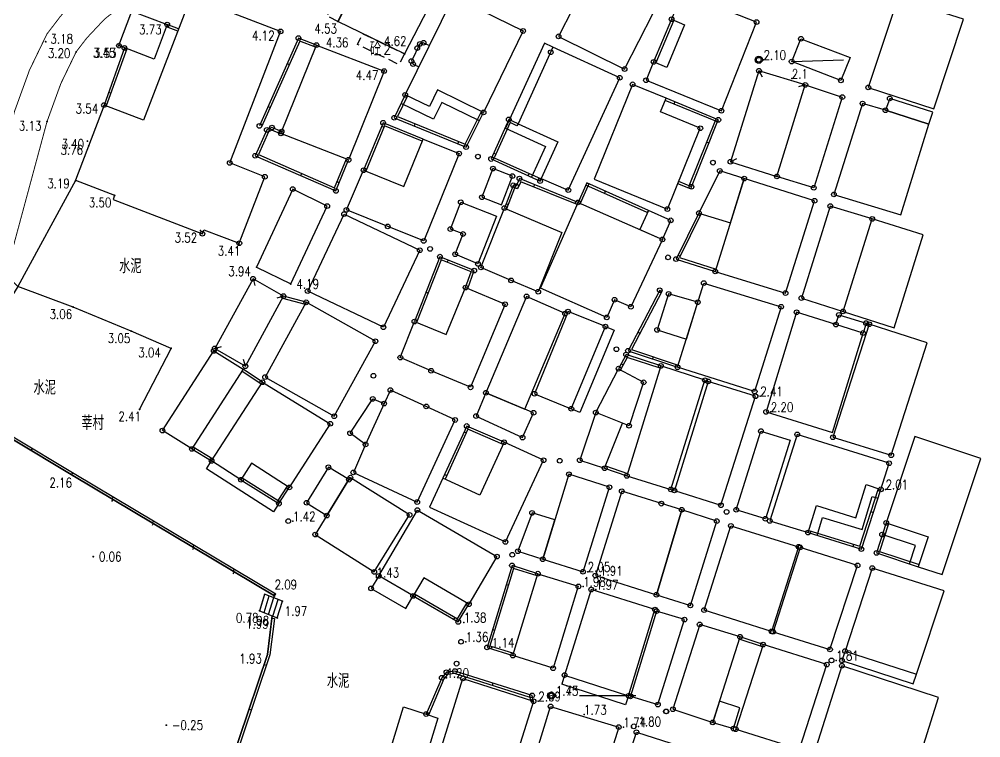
# Model space of a CAD drawing. Extents: x 500064 to 501389, y 2542464 to 2545400.
# Drawn here: x 500817.5 to 500919.6, y 2544256.6 to 2544332.9 of the extents above; entities that cross this region are included whole.
import ezdxf
from ezdxf.enums import TextEntityAlignment as Align

# ---------------------------------------------------------------- set-up
doc = ezdxf.new("R2010")
doc.units = 0
doc.header["$LTSCALE"] = 0.5
doc.linetypes.add('X2', pattern=[10, 8, -2])
doc.linetypes.add('X5', pattern=[3, 2, -1])
doc.layers.get('0').update_dxf_attribs({"linetype": 'CONTINUOUS', "lineweight": 5})
doc.layers.add('GCD', color=8, linetype='CONTINUOUS')
doc.layers.add('地形图', color=8, linetype='CONTINUOUS')
doc.styles.add('HZ', font='romans.shx', dxfattribs={"width": 0.8, "bigfont": 'hztxt.shx'})
doc.linetypes.add('10421', pattern='A,2,[150,AAA.SHX,S=1,R=0,X=0,Y=1],1e-11', length=2)
doc.linetypes.add('10422', pattern='A,2,[150,AAA.SHX,S=1,R=0,X=0,Y=1],2,[177,AAA.SHX,S=1,R=0,X=0,Y=0.8],1e-09', length=4)
doc.linetypes.add('1161', pattern='A,0,[149,AAA.SHX,S=0.15,R=0,X=0,Y=0],-1.6', length=1.6)

# ---------------------------------------------------------------- blocks, each defined once
blk = doc.blocks.new('GC200')
at = {"linetype": 'Continuous', "const_width": 0.2, "flags": 128}
blk.add_lwpolyline([(-0.1, 0, 1), (0.1, 0, 1)], format="xyb", close=True, dxfattribs=at)
blk = doc.blocks.new('A501')
for radius in [0.00075, 0.000014]:
    blk.add_circle((0, 0), radius)

msp = doc.modelspace()

# ---------------------------------------------------------------- linework, layer by layer
at = {"layer": '地形图', "linetype": 'Continuous'}
for p, q in [((500886.75, 2544332.94), (500886.98, 2544332.84)), ((500834.4, 2544331.92), (500834.31, 2544331.68)), ((500828.65, 2544329.9), (500828.89, 2544329.82)), ((500849.04, 2544330.2), (500848.95, 2544329.97)), ((500899.51, 2544328.45), (500905.02, 2544328.64)), ((500845.93, 2544328.24), (500846.16, 2544328.14)), ((500826.97, 2544325.19), (500827.2, 2544325.11)), ((500858.47, 2544324.91), (500858.7, 2544324.8)), ((500843.9, 2544323.67), (500844.13, 2544323.57)), ((500887.1, 2544324.17), (500887.01, 2544323.94)), ((500866.77, 2544322.99), (500866.54, 2544323.1)), ((500891.72, 2544322.26), (500891.62, 2544322.03)), ((500855.96, 2544321.57), (500856.2, 2544321.48)), ((500859.45, 2544321.61), (500859.54, 2544321.84)), ((500870.45, 2544321.85), (500870.34, 2544321.63)), ((500845.34, 2544321.01), (500845.24, 2544320.78)), ((500860.37, 2544320.21), (500860.28, 2544319.98)), ((500864.07, 2544319.71), (500864.17, 2544319.95)), ((500890.73, 2544319.79), (500890.5, 2544319.88)), ((500842.8, 2544318.33), (500842.9, 2544318.56)), ((500867.87, 2544318.72), (500868.09, 2544318.62)), ((500847.39, 2544316.33), (500847.49, 2544316.56)), ((500854.06, 2544316.95), (500854.29, 2544316.85)), ((500871.53, 2544316.32), (500871.63, 2544316.55)), ((500851.46, 2544315.58), (500851.23, 2544315.67)), ((500872.19, 2544315.36), (500872.09, 2544315.13)), ((500872.79, 2544315.75), (500872.56, 2544315.85)), ((500877.75, 2544315.56), (500877.98, 2544315.46)), ((500888.87, 2544315.15), (500888.64, 2544315.24)), ((500888.87, 2544315.15), (500888.78, 2544314.92)), ((500879.72, 2544314.68), (500879.62, 2544314.45)), ((500869.19, 2544313.34), (500869.42, 2544313.25)), ((500876.82, 2544313.48), (500876.73, 2544313.25)), ((500884.29, 2544312.64), (500884.18, 2544312.41)), ((500889.66, 2544312.36), (500889.88, 2544312.25)), ((500887.44, 2544307.88), (500887.67, 2544307.77)), ((500863.04, 2544307.36), (500862.94, 2544307.13)), ((500860.68, 2544303.95), (500860.91, 2544303.86)), ((500865.11, 2544304.34), (500864.88, 2544304.43)), ((500885.5, 2544304.15), (500885.72, 2544304.03)), ((500847.95, 2544302.87), (500847.88, 2544302.63)), ((500883.18, 2544299.72), (500883.4, 2544299.61)), ((500884.74, 2544296.86), (500884.82, 2544297.09)), ((500881.4, 2544296.33), (500881.62, 2544296.22)), ((500885.62, 2544296.12), (500885.54, 2544295.88)), ((500843.31, 2544294.38), (500843.17, 2544294.17)), ((500864.72, 2544289.12), (500864.95, 2544289.02)), ((500835.81, 2544287.29), (500835.94, 2544287.5)), ((500868.97, 2544288), (500868.87, 2544287.77)), ((500818.75, 2544287.12), (500818.88, 2544287.33)), ((500879.65, 2544285.25), (500879.73, 2544285.49)), ((500823.04, 2544284.54), (500823.16, 2544284.76)), ((500862.65, 2544284.57), (500862.88, 2544284.47)), ((500841.02, 2544284.02), (500841.15, 2544284.23)), ((500827.42, 2544281.93), (500827.29, 2544281.71)), ((500827.33, 2544281.98), (500827.46, 2544282.2)), ((500845.18, 2544281.67), (500844.97, 2544281.81)), ((500908.18, 2544280.54), (500907.94, 2544280.61)), ((500831.71, 2544279.37), (500831.58, 2544279.15)), ((500831.62, 2544279.42), (500831.75, 2544279.63)), ((500909.55, 2544279.43), (500909.79, 2544279.35)), ((500901.25, 2544278.4), (500901.32, 2544278.64)), ((500836, 2544276.8), (500835.87, 2544276.59)), ((500835.92, 2544276.85), (500836.04, 2544277.07)), ((500906.03, 2544276.93), (500906.1, 2544277.17)), ((500840.3, 2544274.24), (500840.17, 2544274.02)), ((500840.21, 2544274.29), (500840.34, 2544274.51)), ((500872.56, 2544274.04), (500872.48, 2544273.8)), ((500869.19, 2544272.89), (500869.43, 2544272.81)), ((500843.02, 2544270.09), (500843.57, 2544271.87)), ((500843.48, 2544269.9), (500844.03, 2544271.68)), ((500845.42, 2544271.12), (500843.54, 2544271.88)), ((500843.95, 2544269.72), (500844.5, 2544271.5)), ((500844.41, 2544269.53), (500844.96, 2544271.31)), ((500844.5, 2544271.73), (500844.63, 2544271.94)), ((500844.59, 2544271.68), (500844.72, 2544271.89)), ((500844.88, 2544269.34), (500845.42, 2544271.12)), ((500859.31, 2544271.68), (500859.44, 2544271.9)), ((500842.99, 2544270.1), (500844.88, 2544269.34)), ((500844.32, 2544269.31), (500844.57, 2544269.28)), ((500863.64, 2544269.18), (500863.76, 2544269.39)), ((500867.74, 2544268.1), (500867.98, 2544268.03)), ((500896.48, 2544266.5), (500896.4, 2544266.26)), ((500843.49, 2544264.4), (500843.73, 2544264.32)), ((500862.99, 2544263.58), (500863.03, 2544263.33)), ((500867.79, 2544262.41), (500867.71, 2544262.17)), ((500876.96, 2544261.08), (500882.96, 2544261.08)), ((500872.1, 2544260.48), (500871.86, 2544260.42)), ((500841.9, 2544259.66), (500842.13, 2544259.58)), ((500860.74, 2544259.22), (500860.97, 2544259.13))]:
    msp.add_line(p, q, dxfattribs=at)
at = {"layer": '地形图'}
for p, q in [((500896.04, 2544327.48), (500896.39, 2544326.82)), ((500900.96, 2544325.97), (500900.23, 2544325.78)), ((500893.01, 2544317.81), (500893.68, 2544318.16)), ((500842.31, 2544305.38), (500842.51, 2544304.66)), ((500845.54, 2544303.53), (500844.82, 2544303.33)), ((500838.24, 2544297.97), (500838.96, 2544298.17)), ((500841.49, 2544296.08), (500841.29, 2544296.8))]:
    msp.add_line(p, q, dxfattribs=at)
at = {"layer": '地形图', "linetype": 'Continuous', "flags": 128}
for points in [[(500858.41, 2544329.26), (500851.33, 2544332.7), (500855.83, 2544341.51), (500862.84, 2544337.93)], [(500842.99, 2544270.1), (500844.88, 2544269.34), (500845.42, 2544271.12), (500843.54, 2544271.88)]]:
    msp.add_lwpolyline(points, close=True, dxfattribs=at)
at = {"layer": '地形图', "linetype": 'X2', "const_width": 0.1, "flags": 128}
msp.add_lwpolyline([(500812.72, 2544307.25), (500816.98, 2544323.17), (500818.56, 2544327.53), (500820.42, 2544331.38), (500821.88, 2544333.29), (500824.08, 2544335.63), (500825.7, 2544336.91), (500827.78, 2544338.09), (500830.85, 2544339.5)], dxfattribs=at)
at = {"layer": '地形图', "linetype": 'Continuous'}
for points in [[(500881.77, 2544327.66), (500886.31, 2544336.6), (500879.3, 2544340.07), (500874.76, 2544331.13)], [(500886.75, 2544332.94), (500888.12, 2544332.37), (500886.24, 2544327.83), (500884.85, 2544328.41), (500884.04, 2544326.46), (500892.05, 2544323.23), (500895.78, 2544332.65), (500887.93, 2544335.74)], [(500827.46, 2544313.79), (500836.93, 2544310.16), (500837.09, 2544310.58), (500840.85, 2544309.15), (500843.56, 2544316.21), (500839.83, 2544317.68), (500845.23, 2544331.66), (500835.71, 2544335.34), (500830.68, 2544322.22), (500826.48, 2544323.83), (500823.45, 2544315.85), (500827.6, 2544314.26)], [(500910.77, 2544335.18), (500907.65, 2544325.71), (500914.62, 2544323.44), (500917.75, 2544332.97)], [(500828.07, 2544330.14), (500829.44, 2544333.82), (500833.19, 2544332.38), (500831.82, 2544328.7)], [(500899.51, 2544328.45), (500900.5, 2544330.87), (500905.73, 2544328.87), (500904.74, 2544326.45)], [(500845.26, 2544320.82), (500849.04, 2544330.2), (500856.23, 2544327.44), (500852.45, 2544318.01)], [(500900.96, 2544325.97), (500896.04, 2544327.48), (500893.01, 2544317.81), (500897.95, 2544316.24)], [(500889.81, 2544321.36), (500885.58, 2544323.11), (500886.18, 2544324.56), (500882.62, 2544326.03), (500878.52, 2544315.95), (500886.32, 2544312.78)], [(500901.86, 2544315.04), (500897.95, 2544316.24), (500900.96, 2544325.97), (500904.89, 2544324.67)], [(500914.51, 2544323.06), (500909.92, 2544324.53), (500909.47, 2544323.28), (500914.07, 2544321.81)], [(500914.07, 2544321.81), (500909.47, 2544323.28), (500907.04, 2544323.99), (500904, 2544314.33), (500911.09, 2544312.15)], [(500868.68, 2544313.24), (500869.85, 2544316.28), (500867.79, 2544317.08), (500866.62, 2544314.04)], [(500894.48, 2544316.02), (500891.88, 2544316.84), (500889.66, 2544312.36), (500893.01, 2544311.31)], [(500894.48, 2544316.02), (500891.4, 2544306.16), (500898.86, 2544303.85), (500901.94, 2544313.66)], [(500846.52, 2544314.9), (500842.68, 2544306.61), (500846.31, 2544304.82), (500850.18, 2544313.1)], [(500863.78, 2544307.98), (500864.61, 2544310.13), (500863.27, 2544310.65), (500864.37, 2544313.5), (500868.15, 2544312.04), (500866.19, 2544306.95)], [(500882.43, 2544302.4), (500880.7, 2544303.14), (500879.88, 2544301.27), (500872.82, 2544304.36), (500876.82, 2544313.48), (500885.79, 2544309.55)], [(500908.06, 2544311.73), (500903.61, 2544313.1), (500900.54, 2544303.32), (500904.97, 2544301.91)], [(500856.15, 2544300.22), (500848.11, 2544304.07), (500851.98, 2544312.25), (500860.02, 2544308.41)], [(500869.72, 2544305.2), (500866.51, 2544306.58), (500869.01, 2544312.88), (500875.09, 2544310.3), (500872.59, 2544304)], [(500885.79, 2544309.55), (500886.66, 2544311.58), (500884.29, 2544312.64), (500883.39, 2544310.6)], [(500895.58, 2544293.4), (500887.39, 2544295.97), (500890.18, 2544304.91), (500898.39, 2544302.4)], [(500859.45, 2544300.83), (500862.8, 2544299.44), (500864.88, 2544304.44), (500869.08, 2544302.66), (500865.41, 2544293.84), (500861.22, 2544295.6), (500857.95, 2544297)], [(500843.59, 2544294.92), (500850.93, 2544290.76), (500855.3, 2544298.74), (500847.95, 2544302.87)], [(500875.45, 2544301.68), (500871.35, 2544303.5), (500867.04, 2544293.26), (500871.17, 2544291.52)], [(500889.53, 2544302.88), (500886.43, 2544303.76), (500885.22, 2544299.94), (500888.33, 2544298.97)], [(500872.2, 2544293.15), (500876.11, 2544291.56), (500879.73, 2544300.29), (500875.77, 2544301.88)], [(500896.79, 2544291.23), (500903.85, 2544289.03), (500907.1, 2544299.61), (500904.21, 2544300.51), (500900.04, 2544301.81)], [(500910.08, 2544286.62), (500913.89, 2544298.56), (500907.75, 2544300.54), (500903.89, 2544288.53)], [(500832.69, 2544289.24), (500838.14, 2544297.71), (500841.26, 2544295.76), (500835.81, 2544287.29)], [(500878.71, 2544291.16), (500881.12, 2544295.82), (500883.79, 2544294.37), (500882.24, 2544289.76), (500878.71, 2544291.16)], [(500882.01, 2544284.43), (500886.68, 2544282.99), (500890.3, 2544294.59), (500885.62, 2544296.12)], [(500887.05, 2544282.89), (500892, 2544281.31), (500895.66, 2544292.89), (500890.65, 2544294.46)], [(500852.61, 2544288.96), (500855.02, 2544292.61), (500856.23, 2544292.11), (500854.26, 2544287.77)], [(500856.89, 2544293.55), (500856.23, 2544292.11), (500854.26, 2544287.77), (500852.96, 2544284.8), (500859.74, 2544281.64), (500863.77, 2544290.37), (500860.71, 2544291.81)], [(500872.1, 2544291.13), (500867.04, 2544293.26), (500865.99, 2544290.78), (500870.93, 2544288.5)], [(500878.71, 2544291.16), (500877.01, 2544286.1), (500879.65, 2544285.25), (500881.55, 2544290.03)], [(500899.34, 2544288.23), (500896.72, 2544279.87), (500893.63, 2544280.83), (500896.25, 2544289.19)], [(500901.25, 2544278.4), (500902.13, 2544281.27), (500906.32, 2544279.98), (500907.41, 2544283.5), (500908.98, 2544283), (500909.86, 2544285.77), (500900.1, 2544288.83), (500897.19, 2544279.65)], [(500915.5, 2544273.97), (500919.59, 2544286.27), (500912.6, 2544288.6), (500909.55, 2544279.43), (500914.02, 2544277.94), (500912.96, 2544274.76)], [(500850.32, 2544285.34), (500848, 2544281.57), (500850.14, 2544280.21), (500852.49, 2544284.03)], [(500873.07, 2544275.58), (500877.35, 2544274.25), (500880.15, 2544283.23), (500875.86, 2544284.6)], [(500852.65, 2544284.24), (500852.49, 2544284.03), (500850.14, 2544280.21), (500848.92, 2544278.2), (500855.18, 2544274.23), (500858.93, 2544280.29)], [(500887.83, 2544280.83), (500885.67, 2544281.48), (500881.47, 2544282.79), (500878.66, 2544273.83), (500885.15, 2544271.8)], [(500855.66, 2544273.81), (500859.76, 2544280.8), (500868.21, 2544275.85), (500865.24, 2544270.79), (500860.44, 2544273.61), (500859.31, 2544271.68)], [(500871.94, 2544280.5), (500870.43, 2544276.43), (500873.07, 2544275.58), (500874.36, 2544279.75)], [(500888.76, 2544270.67), (500891.55, 2544279.62), (500887.83, 2544280.83), (500885.15, 2544271.8)], [(500890.21, 2544270.17), (500893.05, 2544279.12), (500900.25, 2544276.9), (500897.37, 2544267.91)], [(500900.41, 2544276.83), (500897.54, 2544267.87), (500903.58, 2544265.99), (500906.51, 2544274.91)], [(500908.06, 2544274.64), (500905.19, 2544265.82), (500912.77, 2544263.38), (500915.69, 2544272.21)], [(500869.9, 2544265.34), (500872.56, 2544274.04), (500876.84, 2544272.7), (500874.18, 2544264)], [(500878.22, 2544272.35), (500875.4, 2544263.26), (500882.19, 2544261.06), (500884.99, 2544270.22)], [(500885.17, 2544270.06), (500882.41, 2544261.01), (500885.3, 2544260.13), (500888.12, 2544269.17)], [(500889.74, 2544268.65), (500886.89, 2544259.63), (500891.13, 2544258.24), (500894.03, 2544267.33)], [(500896.48, 2544266.5), (500893.57, 2544257.52), (500900.34, 2544255.39), (500903.24, 2544264.39)], [(500913.11, 2544254.57), (500915.1, 2544260.88), (500904.84, 2544264.25), (500901.88, 2544254.86), (500907.8, 2544252.85), (500908.83, 2544255.98)], [(500872.1, 2544260.48), (500869.31, 2544251.59), (500861.81, 2544254.03), (500864.6, 2544262.92)], [(500861.92, 2544258.7), (500860.62, 2544254.42), (500856.98, 2544255.62), (500858.28, 2544259.9), (500860.7, 2544259.12)], [(500878.36, 2544248.83), (500871.16, 2544251.05), (500873.91, 2544259.94), (500881.14, 2544257.74)], [(500891.13, 2544258.24), (500893.34, 2544257.59), (500893.99, 2544259.8), (500891.84, 2544260.48)]]:
    msp.add_lwpolyline(points, close=True, dxfattribs=at)
at = {"layer": '地形图', "linetype": 'Continuous', "const_width": 0.1, "elevation": 2.85, "flags": 128}
msp.add_lwpolyline([(500816.05, 2544305.85), (500820.43, 2544322.08), (500821.9, 2544326.12), (500823.52, 2544329.48), (500824.65, 2544330.95), (500826.54, 2544332.96), (500827.73, 2544333.9), (500829.43, 2544334.87), (500832.36, 2544336.21)], dxfattribs=at)
at = {"layer": '地形图', "linetype": 'X5', "flags": 128}
for points in [[(500851.33, 2544332.7), (500850.17, 2544333.29), (500851.52, 2544335.94), (500852.68, 2544335.35)], [(500858.41, 2544329.26), (500857.81, 2544328.13), (500853.39, 2544330.27), (500853.95, 2544331.42)]]:
    msp.add_lwpolyline(points, close=True, dxfattribs=at)
at = {"layer": '地形图', "linetype": 'Continuous'}
for points in [[(500861.9, 2544325.43), (500861.03, 2544323.66), (500858.47, 2544324.91), (500863.58, 2544335.37), (500870.99, 2544331.7), (500866.79, 2544323.04), (500861.9, 2544325.43)], [(500886.75, 2544332.94), (500884.85, 2544328.41)], [(500886.98, 2544332.84), (500885.08, 2544328.31)], [(500834.31, 2544331.68), (500833.1, 2544332.15)], [(500834.4, 2544331.92), (500833.19, 2544332.38)], [(500849.04, 2544330.2), (500847.13, 2544330.94), (500842.98, 2544321.61)], [(500848.95, 2544329.97), (500847.26, 2544330.62), (500843.21, 2544321.51)], [(500860.42, 2544330.45), (500860.03, 2544330.32), (500859.13, 2544328.5), (500859.31, 2544328.18)], [(500860.42, 2544330.45), (500861.03, 2544330.15)], [(500874.16, 2544329.97), (500873.25, 2544330.39), (500869.12, 2544321.36), (500873.37, 2544319.42), (500871.88, 2544316.16)], [(500828.65, 2544329.9), (500826.48, 2544323.83)], [(500828.89, 2544329.82), (500826.72, 2544323.75)], [(500874.16, 2544329.97), (500870.45, 2544321.85), (500874.69, 2544319.91), (500872.91, 2544316.02), (500875.79, 2544314.8), (500881.25, 2544326.73), (500874.16, 2544329.97)], [(500859.31, 2544328.18), (500859.92, 2544327.88)], [(500858.47, 2544324.91), (500857.31, 2544322.48), (500864.94, 2544319.36), (500866.79, 2544323.04)], [(500858.7, 2544324.8), (500857.65, 2544322.61), (500864.82, 2544319.68), (500866.57, 2544323.15)], [(500891.62, 2544322.03), (500886.08, 2544324.33)], [(500891.72, 2544322.26), (500886.18, 2544324.56)], [(500866.34, 2544322.15), (500862.36, 2544324.09), (500861.49, 2544322.32), (500858.04, 2544324.01)], [(500870.45, 2544321.85), (500869.47, 2544322.3), (500867.59, 2544318.1), (500872.79, 2544315.75)], [(500888.64, 2544315.24), (500891.49, 2544322.35)], [(500888.87, 2544315.15), (500891.72, 2544322.26)], [(500845.34, 2544321.01), (500844.32, 2544321.43), (500843.77, 2544321.19), (500842.54, 2544318.44), (500851.11, 2544314.71), (500852.45, 2544318.01)], [(500845.24, 2544320.78), (500844.32, 2544321.16), (500843.96, 2544321), (500842.87, 2544318.57), (500850.97, 2544315.04), (500852.22, 2544318.1)], [(500860.37, 2544320.21), (500856.12, 2544321.95), (500854.04, 2544316.9)], [(500860.28, 2544319.98), (500856.26, 2544321.62), (500854.27, 2544316.8)], [(500870.34, 2544321.63), (500869.6, 2544321.97), (500867.92, 2544318.23), (500872.89, 2544315.98)], [(500858.32, 2544315.16), (500860.37, 2544320.21), (500864.19, 2544318.67), (500860.43, 2544309.4), (500856.61, 2544310.94), (500852.22, 2544312.69), (500854.04, 2544316.9), (500858.32, 2544315.16)], [(500872.56, 2544315.85), (500872.69, 2544316.13)], [(500876.82, 2544313.48), (500870.6, 2544316.01), (500870.25, 2544315.22), (500869.94, 2544315.3), (500869.01, 2544312.88)], [(500876.73, 2544313.25), (500870.73, 2544315.69), (500870.39, 2544314.92), (500870.09, 2544315), (500869.24, 2544312.79)], [(500872.79, 2544315.75), (500872.91, 2544316.02)], [(500877.75, 2544315.56), (500876.82, 2544313.48)], [(500877.98, 2544315.46), (500877.05, 2544313.38)], [(500884.18, 2544312.41), (500877.64, 2544315.33)], [(500884.29, 2544312.64), (500877.75, 2544315.56)], [(500888.78, 2544314.92), (500887.41, 2544315.47)], [(500888.87, 2544315.15), (500887.51, 2544315.7)], [(500889.66, 2544312.36), (500887.24, 2544307.47), (500891.4, 2544306.16)], [(500889.88, 2544312.25), (500887.59, 2544307.62), (500891.48, 2544306.4)], [(500904.97, 2544301.91), (500910.4, 2544300.15), (500913.47, 2544310.04), (500908.06, 2544311.73)], [(500865.11, 2544304.34), (500865.8, 2544306.24), (500862.16, 2544307.72), (500859.45, 2544300.83)], [(500864.88, 2544304.43), (500865.48, 2544306.1), (500862.3, 2544307.39), (500859.68, 2544300.74)], [(500841.49, 2544296.08), (500845.54, 2544303.53), (500842.31, 2544305.38), (500838.24, 2544297.97), (500841.49, 2544296.08)], [(500885.5, 2544304.15), (500882.13, 2544297.73), (500887.39, 2544295.97)], [(500885.72, 2544304.03), (500882.49, 2544297.87), (500887.47, 2544296.21)], [(500847.88, 2544302.63), (500845.47, 2544303.29)], [(500847.95, 2544302.87), (500845.54, 2544303.53)], [(500904.52, 2544301.54), (500907.41, 2544300.67), (500907.1, 2544299.61), (500904.21, 2544300.51)], [(500904.21, 2544300.51), (500904.52, 2544301.54)], [(500879.73, 2544300.29), (500880.65, 2544299.91), (500877.03, 2544291.18), (500876.11, 2544291.56)], [(500885.62, 2544296.12), (500881.93, 2544297.32), (500881.12, 2544295.82)], [(500885.54, 2544295.88), (500882.05, 2544297.02), (500881.34, 2544295.7)], [(500843.31, 2544294.38), (500841.26, 2544295.76)], [(500843.17, 2544294.17), (500841.12, 2544295.55)], [(500842.16, 2544285.78), (500841.02, 2544284.02), (500837.91, 2544286.02), (500843.31, 2544294.38), (500850.51, 2544289.97), (500846.16, 2544283.2), (500842.16, 2544285.78)], [(500868.97, 2544288), (500865, 2544289.73), (500862.47, 2544284.18)], [(500868.87, 2544287.77), (500865.13, 2544289.4), (500862.7, 2544284.08)], [(500835.94, 2544287.5), (500838.04, 2544286.23)], [(500862.47, 2544284.18), (500861.06, 2544281.09), (500869.11, 2544277.42), (500873.16, 2544286.09), (500868.97, 2544288), (500866.41, 2544282.39), (500862.47, 2544284.18)], [(500835.81, 2544287.29), (500837.91, 2544286.02)], [(500845.06, 2544281.48), (500844.49, 2544280.6), (500837.37, 2544285.18), (500837.91, 2544286.02)], [(500879.73, 2544285.49), (500882.09, 2544284.67)], [(500879.65, 2544285.25), (500882.01, 2544284.43)], [(500841.02, 2544284.02), (500845.06, 2544281.48), (500846.16, 2544283.2)], [(500841.15, 2544284.23), (500844.98, 2544281.82), (500845.95, 2544283.33)], [(500901.25, 2544278.4), (500906.91, 2544276.66), (500908.98, 2544283)], [(500901.32, 2544278.64), (500906.75, 2544276.97), (500908.74, 2544283.08)], [(500902.21, 2544278.11), (500902.79, 2544280.02), (500906.98, 2544278.73), (500908.07, 2544282.24), (500908.67, 2544282.05)], [(500909.55, 2544279.43), (500908.52, 2544276.24), (500912.96, 2544274.76)], [(500909.79, 2544279.35), (500908.83, 2544276.4), (500913.04, 2544275)], [(500912.01, 2544275.08), (500912.66, 2544277.02), (500909.11, 2544278.2)], [(500872.56, 2544274.04), (500869.81, 2544274.91), (500867.16, 2544266.2), (500869.9, 2544265.34)], [(500872.48, 2544273.8), (500869.98, 2544274.6), (500867.47, 2544266.36), (500869.97, 2544265.58)], [(500855.66, 2544273.81), (500854.85, 2544272.48), (500858.52, 2544270.33), (500859.31, 2544271.68)], [(500859.31, 2544271.68), (500864.1, 2544268.91), (500865.24, 2544270.79)], [(500859.44, 2544271.9), (500864.01, 2544269.25), (500865.03, 2544270.92)], [(500896.4, 2544266.26), (500893.95, 2544267.09)], [(500896.48, 2544266.5), (500894.03, 2544267.33)], [(500905.19, 2544265.82), (500904.85, 2544264.83), (500912.42, 2544262.33), (500912.77, 2544263.38)], [(500872.1, 2544260.48), (500871.95, 2544261.1), (500863.74, 2544263.69), (500862.84, 2544263.56), (500862.35, 2544262.98), (500860.7, 2544259.12)], [(500871.86, 2544260.42), (500871.74, 2544260.9), (500863.72, 2544263.43), (500862.97, 2544263.33), (500862.57, 2544262.85), (500860.93, 2544259.02)], [(500875.4, 2544263.26), (500875.09, 2544262.31)], [(500882.19, 2544261.06), (500881.88, 2544260.11), (500875.09, 2544262.31)], [(500884.34, 2544247.07), (500880.25, 2544248.38), (500883.02, 2544257.2), (500890.21, 2544254.9), (500888.47, 2544249.14), (500885.31, 2544250.09), (500884.34, 2544247.07)]]:
    msp.add_lwpolyline(points, dxfattribs=at)
at = {"layer": '地形图', "linetype": '1161', "flags": 128}
msp.add_lwpolyline([(500823.45, 2544315.8), (500817.32, 2544304.55), (500816.05, 2544305.85), (500812.72, 2544307.25), (500811.05, 2544307.81), (500809.29, 2544304.15)], dxfattribs=at)
at = {"layer": '地形图', "linetype": '10422', "flags": 128}
msp.add_lwpolyline([(500830.26, 2544291.5), (500833.62, 2544297.98), (500829.38, 2544299.8), (500823.2, 2544302.37), (500817.32, 2544304.55), (500816.47, 2544303.18)], dxfattribs=at)
at = {"layer": '地形图', "linetype": '10421', "flags": 128}
for points in [[(500844.5, 2544271.5), (500844.59, 2544271.68), (500823.18, 2544284.46), (500810.18, 2544292.27)], [(500827.21, 2544216.24), (500837.84, 2544247.59), (500843.85, 2544265.46), (500844.35, 2544269.56)]]:
    msp.add_lwpolyline(points, dxfattribs=at)
at = {"layer": '地形图', "linetype": 'Continuous', "flags": 128}
for points in [[(500810.18, 2544292.27), (500823.18, 2544284.46), (500844.59, 2544271.68)], [(500810.31, 2544292.48), (500823.31, 2544284.67), (500844.72, 2544271.89)], [(500844.32, 2544269.31), (500843.85, 2544265.46), (500837.84, 2544247.59), (500827.21, 2544216.24)], [(500844.57, 2544269.28), (500844.1, 2544265.41), (500838.07, 2544247.51), (500827.44, 2544216.16)]]:
    msp.add_lwpolyline(points, dxfattribs=at)
at = {"layer": '地形图'}
for centre in [(500833.19, 2544332.38), (500886.75, 2544332.94), (500895.78, 2544332.65), (500845.23, 2544331.66), (500870.99, 2544331.7), (500874.76, 2544331.13), (500828.07, 2544330.14), (500847.13, 2544330.94), (500849.04, 2544330.2), (500860.03, 2544330.32), (500860.42, 2544330.45), (500900.5, 2544330.87), (500828.65, 2544329.9), (500859.75, 2544329.88), (500873.92, 2544329.44), (500859.13, 2544328.5), (500859.31, 2544328.18), (500884.85, 2544328.41), (500896.02, 2544328.64), (500899.51, 2544328.45), (500856.23, 2544327.44), (500881.77, 2544327.66), (500896.04, 2544327.48), (500881.25, 2544326.73), (500882.62, 2544326.03), (500884.04, 2544326.46), (500904.74, 2544326.45), (500900.96, 2544325.97), (500907.65, 2544325.71), (500858.47, 2544324.91), (500904.89, 2544324.67), (500907.04, 2544323.99), (500909.92, 2544324.53), (500826.48, 2544323.83), (500866.79, 2544323.04), (500892.05, 2544323.23), (500909.47, 2544323.28), (500856.12, 2544321.95), (500857.31, 2544322.48), (500869.47, 2544322.3), (500891.72, 2544322.26), (500842.98, 2544321.61), (500843.77, 2544321.19), (500844.32, 2544321.43), (500845.34, 2544321.01), (500889.81, 2544321.36), (500845.26, 2544320.82), (500864.94, 2544319.36), (500842.54, 2544318.44), (500852.45, 2544318.01), (500864.19, 2544318.67), (500866.19, 2544318.35), (500867.59, 2544318.1), (500839.83, 2544317.68), (500854.04, 2544316.9), (500867.79, 2544317.08), (500891.15, 2544317.71), (500891.88, 2544316.84), (500893.01, 2544317.81), (500843.56, 2544316.21), (500869.85, 2544316.28), (500870.6, 2544316.01), (500894.48, 2544316.02), (500897.95, 2544316.24), (500846.52, 2544314.9), (500869.94, 2544315.3), (500870.25, 2544315.22), (500872.79, 2544315.75), (500875.79, 2544314.8), (500888.87, 2544315.15), (500901.86, 2544315.04), (500851.11, 2544314.71), (500866.62, 2544314.04), (500904, 2544314.33), (500850.18, 2544313.1), (500864.37, 2544313.5), (500869.01, 2544312.88), (500876.82, 2544313.48), (500886.32, 2544312.78), (500901.94, 2544313.66), (500903.61, 2544313.1), (500851.98, 2544312.25), (500852.22, 2544312.69), (500889.66, 2544312.36), (500908.06, 2544311.73), (500856.61, 2544310.94), (500886.66, 2544311.58), (500836.93, 2544310.16), (500863.27, 2544310.65), (500864.61, 2544310.13), (500840.85, 2544309.15), (500860.43, 2544309.4), (500885.79, 2544309.55), (500860.02, 2544308.41), (500861.11, 2544308.55), (500862.16, 2544307.72), (500863.78, 2544307.98), (500886.38, 2544307.65), (500866.19, 2544306.95), (500887.24, 2544307.47), (500865.8, 2544306.24), (500866.51, 2544306.58), (500891.4, 2544306.16), (500842.31, 2544305.38), (500869.72, 2544305.2), (500890.18, 2544304.91), (500848.11, 2544304.07), (500864.88, 2544304.44), (500872.59, 2544304), (500885.5, 2544304.15), (500886.43, 2544303.76), (500898.86, 2544303.85), (500845.54, 2544303.53), (500847.95, 2544302.87), (500869.08, 2544302.66), (500871.35, 2544303.5), (500880.7, 2544303.14), (500889.53, 2544302.88), (500900.54, 2544303.32), (500875.45, 2544301.68), (500875.77, 2544301.88), (500882.43, 2544302.4), (500898.39, 2544302.4), (500900.04, 2544301.81), (500904.52, 2544301.54), (500904.97, 2544301.91), (500859.45, 2544300.83), (500879.88, 2544301.27), (500904.21, 2544300.51), (500907.41, 2544300.67), (500907.75, 2544300.54), (500856.15, 2544300.22), (500879.73, 2544300.29), (500885.22, 2544299.94), (500907.1, 2544299.61), (500855.3, 2544298.74), (500838.14, 2544297.71), (500838.24, 2544297.97), (500880.9, 2544297.88), (500882.13, 2544297.73), (500857.95, 2544297), (500881.93, 2544297.32), (500841.49, 2544296.08), (500861.22, 2544295.6), (500881.12, 2544295.82), (500885.62, 2544296.12), (500887.39, 2544295.97), (500843.31, 2544294.38), (500843.59, 2544294.92), (500855.1, 2544295.07), (500883.79, 2544294.37), (500890.3, 2544294.59), (500890.65, 2544294.46), (500856.89, 2544293.55), (500865.41, 2544293.84), (500895.58, 2544293.4), (500855.02, 2544292.61), (500867.04, 2544293.26), (500872.2, 2544293.15), (500895.66, 2544292.89), (500895.67, 2544292.9), (500856.23, 2544292.11), (500860.71, 2544291.81), (500876.11, 2544291.56), (500850.93, 2544290.76), (500863.77, 2544290.37), (500865.99, 2544290.78), (500872.1, 2544291.13), (500878.71, 2544291.16), (500896.79, 2544291.23), (500850.51, 2544289.97), (500865, 2544289.73), (500882.24, 2544289.76), (500832.69, 2544289.24), (500852.61, 2544288.96), (500870.93, 2544288.5), (500896.25, 2544289.19), (500900.1, 2544288.83), (500903.89, 2544288.53), (500835.81, 2544287.29), (500854.26, 2544287.77), (500868.97, 2544288), (500910.08, 2544286.62), (500837.91, 2544286.02), (500850.32, 2544285.34), (500873.16, 2544286.09), (500874.88, 2544286.04), (500877.01, 2544286.1), (500879.65, 2544285.25), (500909.86, 2544285.77), (500852.65, 2544284.24), (500852.96, 2544284.8), (500875.86, 2544284.6), (500882.01, 2544284.43), (500841.02, 2544284.02), (500846.16, 2544283.2), (500852.49, 2544284.03), (500880.15, 2544283.23), (500881.47, 2544282.79), (500886.68, 2544282.99), (500887.05, 2544282.89), (500908.98, 2544283), (500845.06, 2544281.48), (500848, 2544281.57), (500859.74, 2544281.64), (500885.67, 2544281.48), (500892, 2544281.31), (500850.14, 2544280.21), (500858.93, 2544280.29), (500859.76, 2544280.8), (500871.94, 2544280.5), (500887.83, 2544280.83), (500892.59, 2544280.61), (500893.63, 2544280.83), (500846.05, 2544279.62), (500891.55, 2544279.62), (500893.05, 2544279.12), (500896.72, 2544279.87), (500897.19, 2544279.65), (500909.55, 2544279.43), (500848.92, 2544278.2), (500901.25, 2544278.4), (500909.11, 2544278.2), (500869.11, 2544277.42), (500869.84, 2544276.05), (500870.43, 2544276.43), (500900.25, 2544276.9), (500900.41, 2544276.83), (500906.91, 2544276.66), (500908.52, 2544276.24), (500868.21, 2544275.85), (500873.07, 2544275.58), (500855.18, 2544274.23), (500869.81, 2544274.91), (500872.56, 2544274.04), (500877.35, 2544274.25), (500906.51, 2544274.91), (500908.06, 2544274.64), (500855.66, 2544273.81), (500878.66, 2544273.83), (500854.85, 2544272.48), (500876.87, 2544272.68), (500878.22, 2544272.35), (500859.31, 2544271.68), (500885.15, 2544271.8), (500865.24, 2544270.79), (500884.99, 2544270.22), (500885.17, 2544270.06), (500888.76, 2544270.67), (500890.21, 2544270.17), (500864.1, 2544268.91), (500888.12, 2544269.17), (500889.74, 2544268.65), (500897.37, 2544267.91), (500897.54, 2544267.87), (500864.4, 2544266.81), (500894.03, 2544267.33), (500867.16, 2544266.2), (500896.48, 2544266.5), (500903.58, 2544265.99), (500905.19, 2544265.82), (500869.9, 2544265.34), (500903.74, 2544264.83), (500904.85, 2544264.83), (500863.92, 2544264.48), (500874.18, 2544264), (500903.24, 2544264.39), (500904.84, 2544264.25), (500862.35, 2544262.98), (500862.84, 2544263.56), (500863.74, 2544263.69), (500864.6, 2544262.92), (500875.4, 2544263.26), (500871.95, 2544261.1), (500873.96, 2544261.08), (500873.96, 2544261.08), (500882.19, 2544261.06), (500882.41, 2544261.01), (500872.1, 2544260.48), (500873.91, 2544259.94), (500885.3, 2544260.13), (500886.89, 2544259.63), (500860.7, 2544259.12), (500886.16, 2544259.4), (500886.2, 2544259.4), (500881.14, 2544257.74), (500882.74, 2544257.82), (500891.13, 2544258.24), (500893.34, 2544257.59), (500883.02, 2544257.2), (500893.57, 2544257.52)]:
    msp.add_circle(centre, 0.25, dxfattribs=at)
for p in [(500896.52, 2544328.64, 2.1), (500899.52, 2544326.64, 2.1), (500896.17, 2544292.9, 2.41), (500897.29, 2544291.23, 2.2), (500909.48, 2544283, 2.01), (500846.55, 2544279.62, 1.42), (500877.85, 2544274.25, 2.05), (500855.43, 2544273.65, 1.43), (500879.16, 2544273.83, 1.91), (500877.37, 2544272.68, 1.98), (500878.72, 2544272.35, 1.97), (500864.7, 2544268.87, 1.38), (500864.9, 2544266.81, 1.36), (500867.66, 2544266.2, 1.14), (500904.24, 2544264.83, 1.81), (500862.85, 2544262.98, 1.2), (500874.46, 2544261.08, 1.73), (500874.46, 2544261.08, 1.45), (500872.6, 2544260.48, 2.69), (500877.46, 2544259.08, 1.73), (500881.64, 2544257.74, 1.74), (500883.24, 2544257.82, 1.8)]:
    msp.add_point(p, dxfattribs=at)

# ---------------------------------------------------------------- block references
at = {"layer": '地形图', "linetype": 'Continuous'}
ref = msp.add_blockref('GC200', (500833.2, 2544332.31, 3.73), dxfattribs=dict(at, xscale=0.5, yscale=0.5, zscale=0.5))
ref.add_attrib('height', '3.73', dxfattribs={"layer": 'GCD', "linetype": 'Continuous', "height": 1, "style": 'HZ', "width": 0.8}).set_placement((500830.2, 2544331.86, 3.73), align=Align.MIDDLE_LEFT)
ref = msp.add_blockref('GC200', (500851.33, 2544332.7, 4.53), dxfattribs=dict(at, xscale=0.5, yscale=0.5, zscale=0.5))
ref.add_attrib('height', '4.53', dxfattribs={"layer": 'GCD', "linetype": 'Continuous', "height": 1, "style": 'HZ', "width": 0.8}).set_placement((500848.83, 2544331.95, 4.53), align=Align.MIDDLE_LEFT)
ref = msp.add_blockref('GC200', (500845.2, 2544331.65, 4.12), dxfattribs=dict(at, xscale=0.5, yscale=0.5, zscale=0.5))
ref.add_attrib('height', '4.12', dxfattribs={"layer": 'GCD', "linetype": 'Continuous', "height": 1, "style": 'HZ', "width": 0.8}).set_placement((500842.2, 2544331.2, 4.12), align=Align.MIDDLE_LEFT)
ref = msp.add_blockref('GC200', (500820.29, 2544330.56, 3.17), dxfattribs=dict(at, xscale=0.5, yscale=0.5, zscale=0.5))
ref.add_attrib('height', '3.18', dxfattribs={"layer": 'GCD', "linetype": 'Continuous', "height": 1, "style": 'HZ', "width": 0.8}).set_placement((500820.79, 2544330.86, 3.18), align=Align.MIDDLE_LEFT)
ref = msp.add_blockref('GC200', (500849.04, 2544330.17, 4.36), dxfattribs=dict(at, xscale=0.5, yscale=0.5, zscale=0.5))
ref.add_attrib('height', '4.36', dxfattribs={"layer": 'GCD', "linetype": 'Continuous', "height": 1, "style": 'HZ', "width": 0.8}).set_placement((500850.04, 2544330.47, 4.36), align=Align.MIDDLE_LEFT)
ref = msp.add_blockref('GC200', (500858.41, 2544329.26, 4.62), dxfattribs=dict(at, xscale=0.5, yscale=0.5, zscale=0.5))
ref.add_attrib('height', '4.62', dxfattribs={"layer": 'GCD', "linetype": 'Continuous', "height": 1, "style": 'HZ', "width": 0.8}).set_placement((500856.21, 2544330.63, 4.62), align=Align.MIDDLE_LEFT)
ref = msp.add_blockref('GC200', (500823.52, 2544329.48, 3.19), dxfattribs=dict(at, xscale=0.5, yscale=0.5, zscale=0.5))
ref.add_attrib('height', '3.20', dxfattribs={"layer": 'GCD', "linetype": 'Continuous', "height": 1, "style": 'HZ', "width": 0.8}).set_placement((500820.52, 2544329.33, 3.2), align=Align.MIDDLE_LEFT)
ref = msp.add_blockref('GC200', (500828.04, 2544330.12, 3.45), dxfattribs=dict(at, xscale=0.5, yscale=0.5, zscale=0.5))
ref.add_attrib('height', '3.45', dxfattribs={"layer": 'GCD', "linetype": 'Continuous', "height": 1, "style": 'HZ', "width": 0.8}).set_placement((500825.29, 2544329.37, 3.45), align=Align.MIDDLE_LEFT)
ref = msp.add_blockref('GC200', (500828.65, 2544329.83, 3.53), dxfattribs=dict(at, xscale=0.5, yscale=0.5, zscale=0.5))
ref.add_attrib('height', '3.53', dxfattribs={"layer": 'GCD', "linetype": 'Continuous', "height": 1, "style": 'HZ', "width": 0.8}).set_placement((500825.4, 2544329.38, 3.53), align=Align.MIDDLE_LEFT)
at = {"layer": '地形图', "linetype": 'Continuous', "xscale": 500, "yscale": 500, "zscale": 500}
for p in [(500896.02, 2544328.64), (500873.96, 2544261.08)]:
    msp.add_blockref('A501', p, dxfattribs=at)
at = {"layer": '地形图', "linetype": 'Continuous'}
ref = msp.add_blockref('GC200', (500856.22, 2544327.45, 4.47), dxfattribs=dict(at, xscale=0.5, yscale=0.5, zscale=0.5))
ref.add_attrib('height', '4.47', dxfattribs={"layer": 'GCD', "linetype": 'Continuous', "height": 1, "style": 'HZ', "width": 0.8}).set_placement((500853.22, 2544327, 4.47), align=Align.MIDDLE_LEFT)
ref = msp.add_blockref('GC200', (500826.47, 2544323.75, 3.54), dxfattribs=dict(at, xscale=0.5, yscale=0.5, zscale=0.5))
ref.add_attrib('height', '3.54', dxfattribs={"layer": 'GCD', "linetype": 'Continuous', "height": 1, "style": 'HZ', "width": 0.8}).set_placement((500823.47, 2544323.45, 3.54), align=Align.MIDDLE_LEFT)
ref = msp.add_blockref('GC200', (500820.43, 2544322.08, 3.13), dxfattribs=dict(at, xscale=0.5, yscale=0.5, zscale=0.5))
ref.add_attrib('height', '3.13', dxfattribs={"layer": 'GCD', "linetype": 'Continuous', "height": 1, "style": 'HZ', "width": 0.8}).set_placement((500817.43, 2544321.63, 3.13), align=Align.MIDDLE_LEFT)
ref = msp.add_blockref('GC200', (500824.72, 2544320, 3.4), dxfattribs=dict(at, xscale=0.5, yscale=0.5, zscale=0.5))
ref.add_attrib('height', '3.40', dxfattribs={"layer": 'GCD', "linetype": 'Continuous', "height": 1, "style": 'HZ', "width": 0.8}).set_placement((500821.97, 2544319.7, 3.4), align=Align.MIDDLE_LEFT)
ref = msp.add_blockref('GC200', (500824.86, 2544319.51, 3.76), dxfattribs=dict(at, xscale=0.5, yscale=0.5, zscale=0.5))
ref.add_attrib('height', '3.76', dxfattribs={"layer": 'GCD', "linetype": 'Continuous', "height": 1, "style": 'HZ', "width": 0.8}).set_placement((500821.86, 2544319.06, 3.76), align=Align.MIDDLE_LEFT)
ref = msp.add_blockref('GC200', (500823.45, 2544315.8, 3.19), dxfattribs=dict(at, xscale=0.5, yscale=0.5, zscale=0.5))
ref.add_attrib('height', '3.19', dxfattribs={"layer": 'GCD', "linetype": 'Continuous', "height": 1, "style": 'HZ', "width": 0.8}).set_placement((500820.45, 2544315.5, 3.19), align=Align.MIDDLE_LEFT)
ref = msp.add_blockref('GC200', (500827.61, 2544314.23, 3.5), dxfattribs=dict(at, xscale=0.5, yscale=0.5, zscale=0.5))
ref.add_attrib('height', '3.50', dxfattribs={"layer": 'GCD', "linetype": 'Continuous', "height": 1, "style": 'HZ', "width": 0.8}).set_placement((500824.86, 2544313.48, 3.5), align=Align.MIDDLE_LEFT)
ref = msp.add_blockref('GC200', (500836.73, 2544310.49, 3.52), dxfattribs=dict(at, xscale=0.5, yscale=0.5, zscale=0.5))
ref.add_attrib('height', '3.52', dxfattribs={"layer": 'GCD', "linetype": 'Continuous', "height": 1, "style": 'HZ', "width": 0.8}).set_placement((500833.98, 2544309.74, 3.52), align=Align.MIDDLE_LEFT)
ref = msp.add_blockref('GC200', (500840.81, 2544309.08, 3.41), dxfattribs=dict(at, xscale=0.5, yscale=0.5, zscale=0.5))
ref.add_attrib('height', '3.41', dxfattribs={"layer": 'GCD', "linetype": 'Continuous', "height": 1, "style": 'HZ', "width": 0.8}).set_placement((500838.56, 2544308.33, 3.41), align=Align.MIDDLE_LEFT)
ref = msp.add_blockref('GC200', (500842.68, 2544306.61, 3.94), dxfattribs=dict(at, xscale=0.5, yscale=0.5, zscale=0.5))
ref.add_attrib('height', '3.94', dxfattribs={"layer": 'GCD', "linetype": 'Continuous', "height": 1, "style": 'HZ', "width": 0.8}).set_placement((500839.68, 2544306.16, 3.94), align=Align.MIDDLE_LEFT)
ref = msp.add_blockref('GC200', (500846.31, 2544304.82, 4.19), dxfattribs=dict(at, xscale=0.5, yscale=0.5, zscale=0.5))
ref.add_attrib('height', '4.19', dxfattribs={"layer": 'GCD', "linetype": 'Continuous', "height": 1, "style": 'HZ', "width": 0.8}).set_placement((500846.91, 2544304.82, 4.19), align=Align.MIDDLE_LEFT)
ref = msp.add_blockref('GC200', (500823.2, 2544302.37, 3.06), dxfattribs=dict(at, xscale=0.5, yscale=0.5, zscale=0.5))
ref.add_attrib('height', '3.06', dxfattribs={"layer": 'GCD', "linetype": 'Continuous', "height": 1, "style": 'HZ', "width": 0.8}).set_placement((500820.7, 2544301.62, 3.06), align=Align.MIDDLE_LEFT)
ref = msp.add_blockref('GC200', (500829.38, 2544299.8, 3.05), dxfattribs=dict(at, xscale=0.5, yscale=0.5, zscale=0.5))
ref.add_attrib('height', '3.05', dxfattribs={"layer": 'GCD', "linetype": 'Continuous', "height": 1, "style": 'HZ', "width": 0.8}).set_placement((500826.88, 2544299.05, 3.05), align=Align.MIDDLE_LEFT)
ref = msp.add_blockref('GC200', (500833.62, 2544297.98, 3.04), dxfattribs=dict(at, xscale=0.5, yscale=0.5, zscale=0.5))
ref.add_attrib('height', '3.04', dxfattribs={"layer": 'GCD', "linetype": 'Continuous', "height": 1, "style": 'HZ', "width": 0.8}).set_placement((500830.12, 2544297.53, 3.04), align=Align.MIDDLE_LEFT)
ref = msp.add_blockref('GC200', (500830.26, 2544291.5, 2.41), dxfattribs=dict(at, xscale=0.5, yscale=0.5, zscale=0.5))
ref.add_attrib('height', '2.41', dxfattribs={"layer": 'GCD', "linetype": 'Continuous', "height": 1, "style": 'HZ', "width": 0.8}).set_placement((500828.01, 2544290.75, 2.41), align=Align.MIDDLE_LEFT)
ref = msp.add_blockref('GC200', (500823.18, 2544284.46, 2.15), dxfattribs=dict(at, xscale=0.5, yscale=0.5, zscale=0.5))
ref.add_attrib('height', '2.16', dxfattribs={"layer": 'GCD', "linetype": 'Continuous', "height": 1, "style": 'HZ', "width": 0.8}).set_placement((500820.68, 2544283.71, 2.16), align=Align.MIDDLE_LEFT)
ref = msp.add_blockref('GC200', (500825.34, 2544275.85, 0.06), dxfattribs=dict(at, xscale=0.5, yscale=0.5, zscale=0.5))
ref.add_attrib('height', '0.06', dxfattribs={"layer": 'GCD', "linetype": 'Continuous', "height": 1, "style": 'HZ', "width": 0.8}).set_placement((500825.94, 2544275.85, 0.06), align=Align.MIDDLE_LEFT)
ref = msp.add_blockref('GC200', (500844.59, 2544271.68, 2.09), dxfattribs=dict(at, xscale=0.5, yscale=0.5, zscale=0.5))
ref.add_attrib('height', '2.09', dxfattribs={"layer": 'GCD', "linetype": 'Continuous', "height": 1, "style": 'HZ', "width": 0.8}).set_placement((500844.59, 2544272.88, 2.09), align=Align.MIDDLE_LEFT)
ref = msp.add_blockref('GC200', (500845.42, 2544271.12, 1.97), dxfattribs=dict(at, xscale=0.5, yscale=0.5, zscale=0.5))
ref.add_attrib('height', '1.97', dxfattribs={"layer": 'GCD', "linetype": 'Continuous', "height": 1, "style": 'HZ', "width": 0.8}).set_placement((500845.67, 2544270.07, 1.97), align=Align.MIDDLE_LEFT)
ref = msp.add_blockref('GC200', (500842.99, 2544270.1, 0.78), dxfattribs=dict(at, xscale=0.5, yscale=0.5, zscale=0.5))
ref.add_attrib('height', '0.78', dxfattribs={"layer": 'GCD', "linetype": 'Continuous', "height": 1, "style": 'HZ', "width": 0.8}).set_placement((500840.49, 2544269.35, 0.78), align=Align.MIDDLE_LEFT)
ref = msp.add_blockref('GC200', (500844.32, 2544269.31, 1.99), dxfattribs=dict(at, xscale=0.5, yscale=0.5, zscale=0.5))
ref.add_attrib('height', '1.99', dxfattribs={"layer": 'GCD', "linetype": 'Continuous', "height": 1, "style": 'HZ', "width": 0.8}).set_placement((500841.57, 2544268.71, 1.99), align=Align.MIDDLE_LEFT)
ref = msp.add_blockref('GC200', (500844.88, 2544269.34, 1.98), dxfattribs=dict(at, xscale=0.5, yscale=0.5, zscale=0.5))
ref.add_attrib('height', '1.98', dxfattribs={"layer": 'GCD', "linetype": 'Continuous', "height": 1, "style": 'HZ', "width": 0.8}).set_placement((500841.63, 2544269.04, 1.98), align=Align.MIDDLE_LEFT)
ref = msp.add_blockref('GC200', (500843.85, 2544265.46, 1.93), dxfattribs=dict(at, xscale=0.5, yscale=0.5, zscale=0.5))
ref.add_attrib('height', '1.93', dxfattribs={"layer": 'GCD', "linetype": 'Continuous', "height": 1, "style": 'HZ', "width": 0.8}).set_placement((500840.85, 2544265.01, 1.93), align=Align.MIDDLE_LEFT)
ref = msp.add_blockref('GC200', (500833.1, 2544257.95, -0.25), dxfattribs=dict(at, xscale=0.5, yscale=0.5, zscale=0.5))
ref.add_attrib('height', '-0.25', dxfattribs={"layer": 'GCD', "linetype": 'Continuous', "height": 1, "style": 'HZ', "width": 0.8}).set_placement((500833.7, 2544257.95, -0.25), align=Align.MIDDLE_LEFT)

# ---------------------------------------------------------------- texts
at = {"layer": '地形图', "linetype": 'Continuous', "style": 'HZ', "width": 0.8}
msp.add_text('砼', height=1.5, dxfattribs=at).set_placement((500855.91, 2544329.79), align=Align.MIDDLE_RIGHT)
msp.add_text('2', height=1.2, dxfattribs=at).set_placement((500856.16, 2544329.79), align=Align.MIDDLE_LEFT)
at = {"layer": '地形图', "style": 'HZ', "width": 0.8}
for s, p in [('2.10', (500896.52, 2544328.64)), ('2.41', (500896.17, 2544292.9)), ('2.20', (500897.29, 2544291.23)), ('2.01', (500909.48, 2544283)), ('1.42', (500846.55, 2544279.62)), ('2.05', (500877.85, 2544274.25)), ('1.43', (500855.43, 2544273.65)), ('1.91', (500879.16, 2544273.83)), ('1.98', (500877.37, 2544272.68)), ('1.97', (500878.72, 2544272.35)), ('1.38', (500864.7, 2544268.87)), ('1.36', (500864.9, 2544266.81)), ('1.14', (500867.66, 2544266.2)), ('1.81', (500904.24, 2544264.83)), ('1.20', (500862.85, 2544262.98)), ('1.73', (500874.46, 2544261.08)), ('1.45', (500874.46, 2544261.08)), ('2.69', (500872.6, 2544260.48)), ('1.74', (500881.64, 2544257.74)), ('1.80', (500883.24, 2544257.82))]:
    msp.add_text(s, height=1, dxfattribs=at).set_placement(p)
at = {"layer": '地形图', "linetype": 'Continuous', "style": 'HZ', "width": 0.8}
for s, p in [('2.1', (500899.52, 2544326.64)), ('1.73', (500877.46, 2544259.08))]:
    msp.add_text(s, height=1, dxfattribs=at).set_placement(p)
for s, p in [('水泥', (500829.28, 2544306.79)), ('水泥', (500820.18, 2544293.89)), ('莘村', (500825.27, 2544290.14)), ('水泥', (500851.34, 2544262.73))]:
    msp.add_text(s, height=1.5, dxfattribs=at).set_placement(p, align=Align.MIDDLE)

doc.saveas('drawing.dxf')
